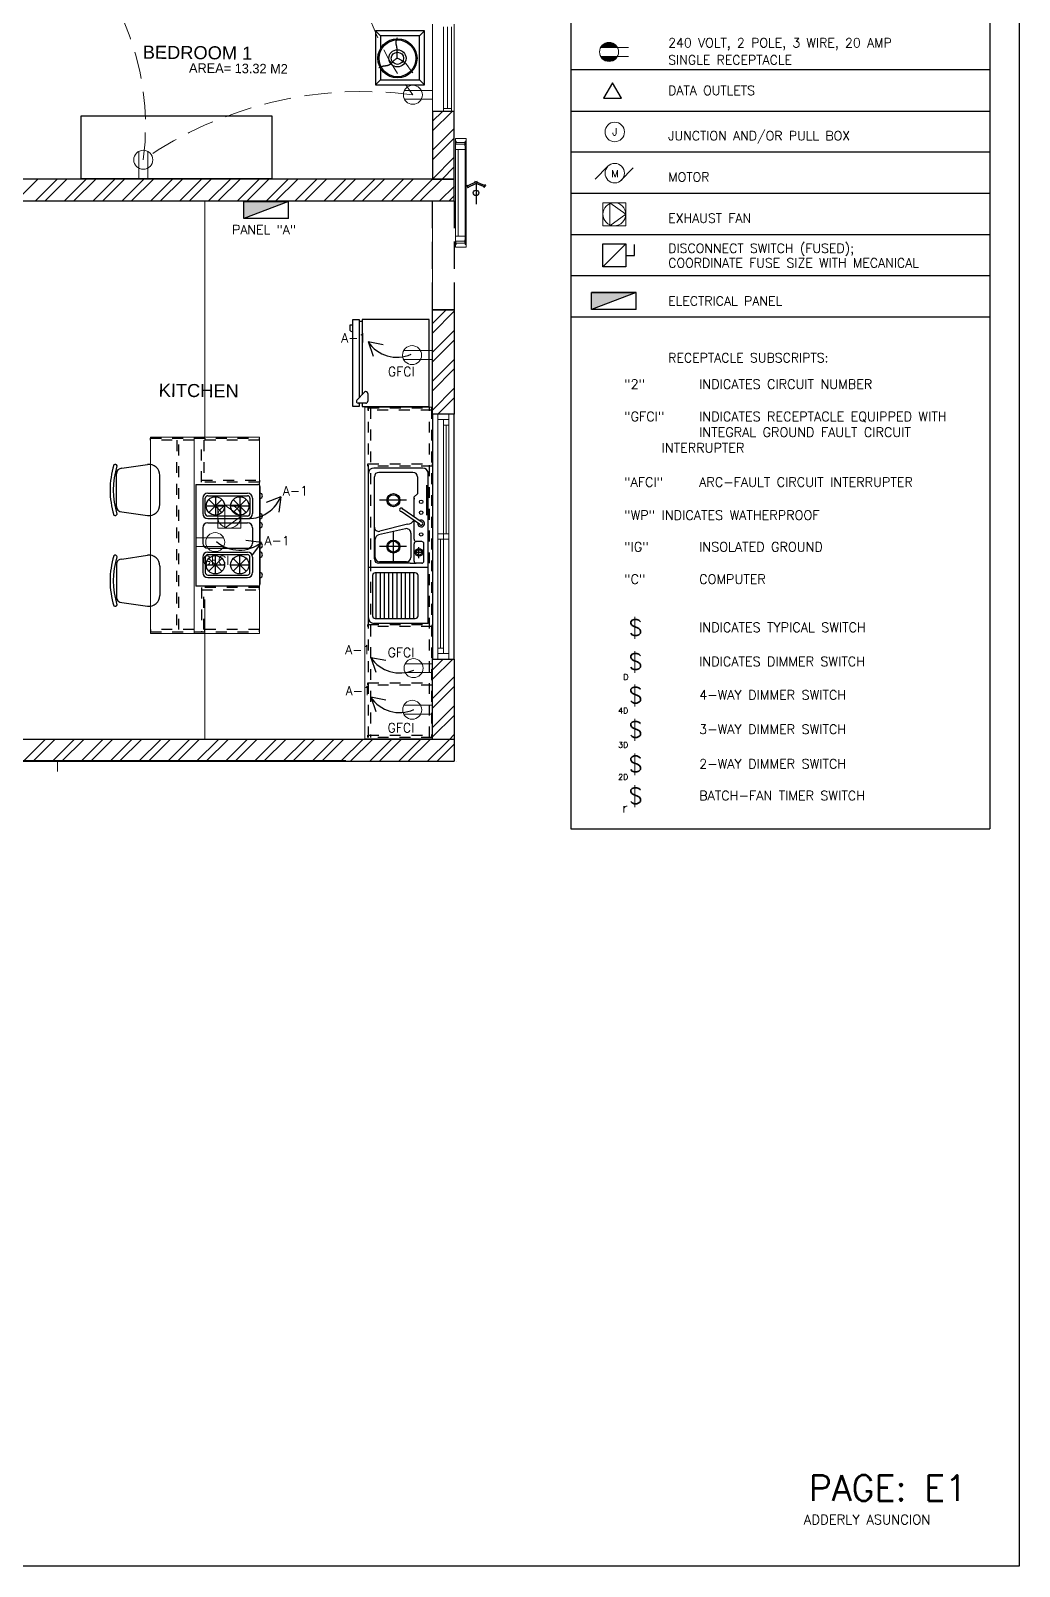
# Model space of a CAD drawing. Header units: millimetres. Extents: x 1591 to 1638, y 1324 to 1492.
# Drawn here: x 1629.35 to 1638.43, y 1467.1 to 1481.2 of the extents above; entities that cross this region are included whole.
import ezdxf

# ---------------------------------------------------------------- set-up
doc = ezdxf.new("R2010")
doc.units = ezdxf.units.MM
for name, pattern in [('DASHED2', [0.375, 0.25, -0.125]), ('HIDDEN', [0.375, 0.25, -0.125]), ('PLANTAS$0$HIDDEN', [0.375, 0.25, -0.125])]:
    doc.linetypes.add(name, pattern=pattern)
for name, color, linetype, lineweight in [('Electrico Salidas', 160, 'Continuous', 15), ('iluminacion', 1, 'Continuous', 15), ('MUEBLE COCINA', 3, 'Continuous', 20), ('muro bajo', 123, 'Continuous', 9), ('PERSONAS', 1, 'Continuous', 0), ('Ventanas', 3, 'Continuous', 13)]:
    doc.layers.add(name, color=color, linetype=linetype, lineweight=lineweight)
doc.layers.add('Ha-Muros 0.20', color=7, linetype='Continuous', true_color=0x8c8c8c)
for name, color, linetype in [('Li-Proyecciones', 40, 'HIDDEN'), ('Mo-Generales', 9, 'Continuous'), ('Mu-0.20', 5, 'Continuous'), ('Mu-Alfeizar', 141, 'Continuous'), ('Pi-Interior PI-02', 9, 'Continuous'), ('PLANTAS$0$proyeccion', 6, 'PLANTAS$0$HIDDEN'), ('Plump', 7, 'Continuous'), ('TEXTOS', 2, 'Continuous'), ('TEXTS', 1, 'Continuous'), ('Tx-Espacio', 7, 'Continuous')]:
    doc.layers.add(name, color=color, linetype=linetype)
doc.styles.add('CHICO', font='stylu.ttf')
doc.styles.add('GORDITA', font='swissek.ttf')
doc.styles.add('TEXTM', font='romans9.shx')
doc.styles.add('TEXTS', font='romans9.shx')

# ---------------------------------------------------------------- blocks, each defined once
blk = doc.blocks.new('A$Cec5ab6e8')
at = {"color": 9, "true_color": 0xc7c8ca}
for p, q in [((29.565, 15.59, 0), (29.115, 15.59, 0)), ((29.115, 15.59, 0), (29.115, 15.095, 0)), ((29.52, 15.545, 0), (29.16, 15.545, 0)), ((29.16, 15.545, 0), (29.16, 15.424, 0)), ((29.313, 15.517, 0), (29.315, 15.522, 0)), ((29.315, 15.522, 0), (29.317, 15.528, 0)), ((29.565, 15.59, 0), (29.52, 15.545, 0)), ((29.52, 15.14, 0), (29.52, 15.545, 0)), ((29.565, 15.095, 0), (29.565, 15.59, 0)), ((29.304, 15.487, 0), (29.305, 15.492, 0)), ((29.304, 15.483, 0), (29.304, 15.487, 0)), ((29.304, 15.479, 0), (29.304, 15.483, 0)), ((29.304, 15.475, 0), (29.304, 15.479, 0)), ((29.304, 15.472, 0), (29.304, 15.475, 0)), ((29.305, 15.468, 0), (29.304, 15.472, 0)), ((29.305, 15.492, 0), (29.306, 15.496, 0)), ((29.306, 15.465, 0), (29.305, 15.468, 0)), ((29.306, 15.496, 0), (29.308, 15.501, 0)), ((29.307, 15.462, 0), (29.306, 15.465, 0)), ((29.308, 15.458, 0), (29.307, 15.462, 0)), ((29.308, 15.501, 0), (29.309, 15.506, 0)), ((29.308, 15.455, 0), (29.308, 15.458, 0)), ((29.309, 15.452, 0), (29.308, 15.455, 0)), ((29.309, 15.506, 0), (29.311, 15.512, 0)), ((29.31, 15.449, 0), (29.309, 15.452, 0)), ((29.311, 15.445, 0), (29.31, 15.449, 0)), ((29.311, 15.512, 0), (29.313, 15.517, 0)), ((29.312, 15.442, 0), (29.311, 15.445, 0)), ((29.312, 15.439, 0), (29.312, 15.442, 0)), ((29.313, 15.436, 0), (29.312, 15.439, 0)), ((29.313, 15.433, 0), (29.313, 15.436, 0)), ((29.314, 15.429, 0), (29.313, 15.433, 0)), ((29.314, 15.426, 0), (29.314, 15.429, 0)), ((29.315, 15.423, 0), (29.314, 15.426, 0)), ((29.315, 15.42, 0), (29.315, 15.423, 0)), ((29.315, 15.417, 0), (29.315, 15.42, 0)), ((29.315, 15.414, 0), (29.315, 15.417, 0)), ((29.315, 15.411, 0), (29.315, 15.414, 0)), ((29.315, 15.407, 0), (29.315, 15.411, 0)), ((29.315, 15.404, 0), (29.315, 15.407, 0)), ((29.315, 15.401, 0), (29.315, 15.404, 0)), ((29.315, 15.397, 0), (29.315, 15.401, 0)), ((29.315, 15.394, 0), (29.315, 15.397, 0)), ((29.315, 15.39, 0), (29.315, 15.394, 0)), ((29.315, 15.386, 0), (29.315, 15.39, 0)), ((29.315, 15.382, 0), (29.315, 15.386, 0)), ((29.315, 15.378, 0), (29.315, 15.382, 0)), ((29.315, 15.374, 0), (29.315, 15.378, 0)), ((29.15, 15.251, 0), (29.147, 15.249, 0)), ((29.154, 15.253, 0), (29.15, 15.251, 0)), ((29.157, 15.255, 0), (29.154, 15.253, 0)), ((29.161, 15.256, 0), (29.157, 15.255, 0)), ((29.16, 15.25, 0), (29.16, 15.14, 0)), ((29.165, 15.258, 0), (29.161, 15.256, 0)), ((29.169, 15.259, 0), (29.165, 15.258, 0)), ((29.173, 15.26, 0), (29.169, 15.259, 0)), ((29.177, 15.261, 0), (29.173, 15.26, 0)), ((29.18, 15.262, 0), (29.177, 15.261, 0)), ((29.184, 15.263, 0), (29.18, 15.262, 0)), ((29.187, 15.264, 0), (29.184, 15.263, 0)), ((29.191, 15.265, 0), (29.187, 15.264, 0)), ((29.194, 15.265, 0), (29.191, 15.265, 0)), ((29.197, 15.266, 0), (29.194, 15.265, 0)), ((29.2, 15.266, 0), (29.197, 15.266, 0)), ((29.203, 15.266, 0), (29.2, 15.266, 0)), ((29.206, 15.267, 0), (29.203, 15.266, 0)), ((29.209, 15.267, 0), (29.206, 15.267, 0)), ((29.212, 15.268, 0), (29.209, 15.267, 0)), ((29.215, 15.268, 0), (29.212, 15.268, 0)), ((29.218, 15.268, 0), (29.215, 15.268, 0)), ((29.221, 15.269, 0), (29.218, 15.268, 0)), ((29.224, 15.269, 0), (29.221, 15.269, 0)), ((29.227, 15.27, 0), (29.224, 15.269, 0)), ((29.23, 15.271, 0), (29.227, 15.27, 0)), ((29.233, 15.272, 0), (29.23, 15.271, 0)), ((29.236, 15.273, 0), (29.233, 15.272, 0)), ((29.239, 15.274, 0), (29.236, 15.273, 0)), ((29.242, 15.276, 0), (29.239, 15.274, 0)), ((29.245, 15.277, 0), (29.242, 15.276, 0)), ((29.248, 15.279, 0), (29.245, 15.277, 0)), ((29.251, 15.281, 0), (29.248, 15.279, 0)), ((29.253, 15.283, 0), (29.251, 15.281, 0)), ((29.256, 15.286, 0), (29.253, 15.283, 0)), ((29.259, 15.289, 0), (29.256, 15.286, 0)), ((29.262, 15.292, 0), (29.259, 15.289, 0)), ((29.265, 15.295, 0), (29.262, 15.292, 0)), ((29.267, 15.298, 0), (29.265, 15.295, 0)), ((29.271, 15.301, 0), (29.267, 15.298, 0)), ((29.274, 15.305, 0), (29.271, 15.301, 0)), ((29.277, 15.309, 0), (29.274, 15.305, 0)), ((29.281, 15.313, 0), (29.277, 15.309, 0)), ((29.285, 15.317, 0), (29.281, 15.313, 0)), ((29.29, 15.321, 0), (29.285, 15.317, 0)), ((29.296, 15.326, 0), (29.29, 15.321, 0)), ((29.302, 15.33, 0), (29.296, 15.326, 0)), ((29.31, 15.335, 0), (29.302, 15.33, 0)), ((29.31, 15.342, 0), (29.318, 15.338, 0)), ((29.318, 15.339, 0), (29.31, 15.335, 0)), ((29.314, 15.331, 0), (29.315, 15.34, 0)), ((29.315, 15.37, 0), (29.315, 15.374, 0)), ((29.315, 15.365, 0), (29.315, 15.37, 0)), ((29.315, 15.36, 0), (29.315, 15.365, 0)), ((29.315, 15.354, 0), (29.315, 15.36, 0)), ((29.315, 15.347, 0), (29.315, 15.354, 0)), ((29.315, 15.34, 0), (29.315, 15.347, 0)), ((29.318, 15.338, 0), (29.325, 15.335, 0)), ((29.325, 15.335, 0), (29.332, 15.331, 0)), ((29.332, 15.331, 0), (29.337, 15.328, 0)), ((29.337, 15.328, 0), (29.342, 15.325, 0)), ((29.342, 15.325, 0), (29.347, 15.323, 0)), ((29.347, 15.323, 0), (29.351, 15.32, 0)), ((29.351, 15.32, 0), (29.354, 15.318, 0)), ((29.354, 15.318, 0), (29.358, 15.316, 0)), ((29.358, 15.316, 0), (29.362, 15.314, 0)), ((29.362, 15.314, 0), (29.365, 15.312, 0)), ((29.365, 15.312, 0), (29.368, 15.31, 0)), ((29.368, 15.31, 0), (29.371, 15.308, 0)), ((29.371, 15.308, 0), (29.374, 15.306, 0)), ((29.374, 15.306, 0), (29.377, 15.304, 0)), ((29.377, 15.304, 0), (29.38, 15.302, 0)), ((29.38, 15.302, 0), (29.382, 15.299, 0)), ((29.382, 15.299, 0), (29.385, 15.297, 0)), ((29.385, 15.297, 0), (29.388, 15.295, 0)), ((29.388, 15.295, 0), (29.39, 15.292, 0)), ((29.39, 15.292, 0), (29.393, 15.29, 0)), ((29.393, 15.29, 0), (29.396, 15.287, 0)), ((29.396, 15.287, 0), (29.398, 15.284, 0)), ((29.398, 15.284, 0), (29.401, 15.281, 0)), ((29.401, 15.281, 0), (29.403, 15.278, 0)), ((29.403, 15.278, 0), (29.405, 15.275, 0)), ((29.405, 15.275, 0), (29.408, 15.272, 0)), ((29.408, 15.272, 0), (29.41, 15.268, 0)), ((29.41, 15.268, 0), (29.413, 15.265, 0)), ((29.413, 15.265, 0), (29.416, 15.261, 0)), ((29.416, 15.261, 0), (29.418, 15.257, 0)), ((29.418, 15.257, 0), (29.421, 15.253, 0)), ((29.421, 15.253, 0), (29.424, 15.248, 0)), ((29.424, 15.248, 0), (29.428, 15.243, 0)), ((29.428, 15.243, 0), (29.431, 15.238, 0)), ((29.431, 15.238, 0), (29.435, 15.233, 0)), ((29.115, 15.095, 0), (29.16, 15.14, 0)), ((29.16, 15.14, 0), (29.52, 15.14, 0)), ((29.435, 15.233, 0), (29.44, 15.227, 0)), ((29.44, 15.227, 0), (29.445, 15.22, 0)), ((29.445, 15.22, 0), (29.45, 15.214, 0)), ((29.45, 15.214, 0), (29.457, 15.206, 0)), ((29.115, 15.095, 0), (29.565, 15.095, 0)), ((29.952, 14.162), (30.052, 14.21)), ((29.969, 14.145), (29.956, 14.172)), ((30.039, 14.186), (29.957, 14.147)), ((30.024, 14.21), (30.128, 14.167)), ((30.123, 14.152), (30.039, 14.186)), ((30.123, 14.178), (30.111, 14.148)), ((28.905, 12.885), (28.88, 12.885)), ((28.88, 12.885), (28.88, 12.845)), ((28.907, 12.139), (28.907, 12.937)), ((28.907, 12.937), (28.964, 12.937)), ((28.964, 12.937), (28.964, 12.218)), ((28.992, 12.918), (28.964, 12.918)), ((29.61, 12.937), (28.992, 12.937)), ((28.992, 12.937), (28.992, 12.247)), ((29.61, 12.139), (29.61, 12.937)), ((28.897, 12.827), (28.905, 12.827)), ((28.964, 12.139), (28.907, 12.139)), ((28.945, 12.198), (29.014, 12.269)), ((29.027, 12.168), (28.957, 12.168)), ((28.964, 12.168), (28.964, 12.139)), ((28.992, 12.168), (28.992, 12.139)), ((28.992, 12.139), (29.61, 12.139)), ((29.044, 12.258), (29.044, 12.186)), ((26.785, 11.571), (27.021, 11.605)), ((29.55, 11.573), (29.1, 11.573)), ((26.735, 11.221), (26.735, 11.521)), ((27.135, 11.237), (27.135, 11.506)), ((29.05, 10.196), (29.05, 11.523)), ((29.105, 11.031), (29.105, 11.493)), ((29.46, 11.533), (29.145, 11.533)), ((29.5, 11.493), (29.5, 11.336)), ((29.6, 10.146), (29.6, 11.542)), ((29.6, 10.708), (29.6, 11.523)), ((27.465, 11.421), (27.465, 10.487)), ((27.465, 11.421), (28.035, 11.421)), ((27.528, 11.295), (27.528, 11.155)), ((27.551, 11.155), (27.551, 11.295)), ((27.575, 11.342), (27.939, 11.342)), ((27.575, 11.319), (27.939, 11.319)), ((27.645, 11.309), (27.645, 11.141)), ((27.869, 11.309), (27.869, 11.141)), ((27.962, 11.295), (27.962, 11.155)), ((27.986, 11.295), (27.986, 11.155)), ((28.054, 11.403), (28.054, 10.506)), ((29.47, 11.308), (29.5, 11.336)), ((29.47, 11.128), (29.47, 11.308)), ((29.47, 11.296), (29.47, 11.286)), ((29.587, 11.139), (29.587, 11.417)), ((26.785, 11.171), (27.021, 11.138)), ((27.561, 11.225), (27.729, 11.225)), ((27.585, 11.285), (27.704, 11.166)), ((27.585, 11.166), (27.704, 11.285)), ((27.785, 11.225), (27.953, 11.225)), ((27.809, 11.166), (27.928, 11.285)), ((27.809, 11.285), (27.928, 11.166)), ((29.4, 11.278), (29.153, 11.278)), ((29.52, 11.057), (29.352, 11.174)), ((29.535, 11.079), (29.367, 11.196)), ((29.47, 11.124), (29.47, 11.256)), ((27.528, 11.024), (27.528, 10.884)), ((27.939, 11.132), (27.575, 11.132)), ((27.575, 11.108), (27.939, 11.108)), ((27.575, 11.071), (27.939, 11.071)), ((27.986, 11.024), (27.986, 10.884)), ((29.105, 10.738), (29.105, 11.031)), ((29.39, 11.015), (29.142, 10.958)), ((29.41, 11.056), (29.154, 10.992)), ((29.47, 10.977), (29.47, 11.088)), ((29.113, 10.752), (29.113, 10.919)), ((29.28, 10.712), (29.28, 10.989)), ((29.44, 10.976), (29.44, 10.752)), ((29.47, 10.918), (29.47, 10.977)), ((29.47, 10.718), (29.47, 10.878)), ((29.54, 10.898), (29.49, 10.898)), ((29.56, 10.718), (29.56, 10.878)), ((26.785, 10.737), (27.021, 10.771)), ((27.528, 10.754), (27.528, 10.613)), ((27.551, 10.754), (27.551, 10.613)), ((27.575, 10.838), (27.939, 10.838)), ((27.575, 10.8), (27.939, 10.8)), ((27.939, 10.777), (27.575, 10.777)), ((27.585, 10.743), (27.704, 10.624)), ((27.585, 10.624), (27.704, 10.743)), ((27.645, 10.599), (27.645, 10.768)), ((27.809, 10.624), (27.928, 10.743)), ((27.809, 10.743), (27.928, 10.624)), ((27.869, 10.599), (27.869, 10.768)), ((27.962, 10.613), (27.962, 10.754)), ((27.986, 10.754), (27.986, 10.613)), ((29.4, 10.851), (29.153, 10.851)), ((29.557, 10.798), (29.475, 10.798)), ((29.515, 10.745), (29.515, 10.845)), ((26.735, 10.687), (26.735, 10.387)), ((27.135, 10.672), (27.135, 10.403)), ((27.561, 10.684), (27.729, 10.684)), ((27.575, 10.59), (27.939, 10.59)), ((27.785, 10.684), (27.953, 10.684)), ((29.6, 10.658), (29.05, 10.658)), ((29.088, 10.585), (29.088, 10.216)), ((29.481, 10.61), (29.113, 10.61)), ((29.122, 10.193), (29.122, 10.611)), ((29.434, 10.698), (29.145, 10.698)), ((29.4, 10.712), (29.153, 10.712)), ((29.161, 10.193), (29.161, 10.611)), ((29.199, 10.193), (29.199, 10.611)), ((29.238, 10.193), (29.238, 10.611)), ((29.276, 10.193), (29.276, 10.611)), ((29.314, 10.193), (29.314, 10.611)), ((29.353, 10.193), (29.353, 10.611)), ((29.391, 10.193), (29.391, 10.611)), ((29.43, 10.193), (29.43, 10.611)), ((29.434, 10.698), (29.49, 10.698)), ((29.468, 10.193), (29.468, 10.611)), ((29.54, 10.698), (29.49, 10.698)), ((29.507, 10.216), (29.507, 10.585)), ((28.035, 10.487), (27.465, 10.487)), ((27.575, 10.567), (27.939, 10.567)), ((26.785, 10.337), (27.021, 10.304)), ((29.113, 10.191), (29.481, 10.191)), ((29.6, 10.146), (29.1, 10.146)), ((28.644, 8.884, 0), (22.85, 8.884, 0))]:
    blk.add_line(p, q, dxfattribs=at)
at = {"color": 9, "ltscale": 0.1, "true_color": 0xc7c8ca}
blk.add_line((30.039, 14.186), (30.039, 13.997), dxfattribs=at)
at = {"color": 9, "true_color": 0xc7c8ca}
for centre, radius in [((29.317, 15.337, 0), 0.18), ((29.317, 15.337, 0), 0.169), ((29.317, 15.337, 0), 0.0788), ((29.317, 15.337, 0), 0.0563), ((30.039, 14.101), 0.025), ((27.645, 11.225), 0.0841), ((27.869, 11.225), 0.0841), ((29.28, 11.278), 0.06), ((29.28, 11.278), 0.05), ((29.535, 11.263), 0.016), ((29.535, 11.163), 0.016), ((29.28, 10.851), 0.06), ((29.28, 10.851), 0.05), ((29.535, 10.963), 0.016), ((27.645, 10.684), 0.0841), ((27.869, 10.684), 0.0841), ((29.515, 10.798), 0.035), ((29.515, 10.798), 0.025)]:
    blk.add_circle(centre, radius, dxfattribs=at)
for centre, radius, start, end in [((28.897, 12.845), 0.0172, 180, 270), ((29.027, 12.258), 0.0172, 360, 135.8339), ((28.957, 12.186), 0.0172, 135.8339, 270), ((29.027, 12.186), 0.0172, 270, 360), ((27.454, 11.371), 0.777, 162.771, 197.2289), ((27.454, 11.371), 0.747, 162.771, 197.2289), ((26.725, 11.59), 0.0169, 9.9349, 135.6072), ((26.785, 11.521), 0.05, 90, 180), ((27.035, 11.506), 0.1, 360, 98.1301), ((29.1, 11.523), 0.05, 90, 180), ((29.55, 11.523), 0.05, 0, 90), ((29.145, 11.493), 0.04, 90, 180), ((29.46, 11.493), 0.04, 0, 90), ((27.575, 11.295), 0.0467, 90, 180), ((27.575, 11.295), 0.0234, 90, 180), ((27.939, 11.295), 0.0467, 0, 90), ((27.939, 11.295), 0.0234, 0, 90), ((28.035, 11.403), 0.0187, 0, 90), ((28.054, 11.319), 0.0234, 270, 90), ((26.725, 11.153), 0.0169, 224.3928, 350.0651), ((26.785, 11.221), 0.05, 180, 270), ((27.035, 11.237), 0.1, 261.8699, 360), ((27.575, 11.155), 0.0467, 180, 270), ((27.575, 11.155), 0.0234, 180, 270), ((27.939, 11.155), 0.0234, 270, 360), ((27.939, 11.155), 0.0467, 270, 0), ((28.054, 11.132), 0.0234, 270, 90), ((29.352, 11.19), 0.016, 20.179, 270), ((27.575, 11.024), 0.0467, 90, 180), ((27.939, 11.024), 0.0467, 0, 90), ((28.054, 11.048), 0.0234, 270, 90), ((29.145, 11.031), 0.04, 180, 284.0399), ((29.4, 10.976), 0.04, 0, 104.5889), ((29.401, 11.136), 0.0803, 276.5012, 325.6687), ((29.535, 11.063), 0.031, 170.1294, 120.0495), ((29.535, 11.063), 0.016, 200.179, 90), ((27.575, 10.884), 0.0467, 180, 270), ((27.939, 10.884), 0.0467, 270, 0), ((28.054, 10.861), 0.0234, 270, 90), ((29.153, 10.919), 0.04, 104.5889, 180), ((29.49, 10.918), 0.02, 180, 270), ((29.49, 10.878), 0.02, 90, 180), ((29.54, 10.878), 0.02, 0, 90), ((27.454, 10.537), 0.777, 162.7711, 197.229), ((27.454, 10.537), 0.747, 162.7711, 197.229), ((26.725, 10.756), 0.0169, 9.9349, 135.6072), ((26.785, 10.687), 0.05, 90, 180), ((27.035, 10.672), 0.1, 0, 98.1301), ((27.575, 10.754), 0.0467, 90, 180), ((27.575, 10.754), 0.0234, 90, 180), ((27.939, 10.754), 0.0467, 0, 90), ((27.939, 10.754), 0.0234, 0, 90), ((28.054, 10.777), 0.0234, 270, 90), ((29.145, 10.738), 0.04, 180, 270), ((29.153, 10.752), 0.04, 180, 270), ((29.4, 10.752), 0.04, 270, 0), ((27.575, 10.613), 0.0467, 180, 270), ((27.575, 10.613), 0.0234, 180, 270), ((27.939, 10.613), 0.0234, 270, 0), ((27.939, 10.613), 0.0467, 270, 0), ((28.054, 10.59), 0.0234, 270, 90), ((29.113, 10.585), 0.0252, 90, 180), ((29.49, 10.718), 0.02, 180, 270), ((29.481, 10.585), 0.0252, 0, 90), ((29.54, 10.718), 0.02, 270, 0), ((28.035, 10.506), 0.0187, 270, 0), ((26.725, 10.319), 0.0169, 224.3928, 350.0651), ((26.785, 10.387), 0.05, 180, 270), ((27.035, 10.403), 0.1, 261.8699, 0), ((29.1, 10.196), 0.05, 180, 270), ((29.113, 10.216), 0.0252, 180, 270), ((29.481, 10.216), 0.0252, 270, 0)]:
    blk.add_arc(centre, radius, start, end, dxfattribs=at)
at = {"layer": 'Defpoints', "color": 9, "true_color": 0xc7c8ca}
blk.add_line((17.043, 8.88), (29.839, 8.879), dxfattribs=at)
at = {"layer": 'Ha-Muros 0.20', "color": 9, "linetype": 'Continuous', "true_color": 0xc7c8ca}
for p, q in [((29.639, 14.759, 0), (29.73, 14.85, 0)), ((29.639, 14.67, 0), (29.819, 14.85, 0)), ((29.639, 14.493, 0), (29.839, 14.693, 0)), ((29.639, 14.405, 0), (29.839, 14.604, 0)), ((29.639, 14.228, 0), (29.839, 14.428, 0)), ((29.727, 14.228, 0), (29.839, 14.339, 0)), ((25.815, 14.028, 0), (26.015, 14.228, 0)), ((25.991, 14.028, 0), (26.191, 14.228, 0)), ((26.08, 14.028, 0), (26.28, 14.228, 0)), ((26.257, 14.028, 0), (26.457, 14.228, 0)), ((26.345, 14.028, 0), (26.545, 14.228, 0)), ((26.522, 14.028, 0), (26.722, 14.228, 0)), ((26.61, 14.028, 0), (26.81, 14.228, 0)), ((26.787, 14.028, 0), (26.987, 14.228, 0)), ((26.875, 14.028, 0), (27.075, 14.228, 0)), ((27.052, 14.028, 0), (27.252, 14.228, 0)), ((27.141, 14.028, 0), (27.341, 14.228, 0)), ((27.317, 14.028, 0), (27.517, 14.228, 0)), ((27.406, 14.028, 0), (27.606, 14.228, 0)), ((27.582, 14.028, 0), (27.782, 14.228, 0)), ((27.671, 14.028, 0), (27.871, 14.228, 0)), ((27.848, 14.028, 0), (28.048, 14.228, 0)), ((27.936, 14.028, 0), (28.136, 14.228, 0)), ((28.113, 14.028, 0), (28.313, 14.228, 0)), ((28.201, 14.028, 0), (28.401, 14.228, 0)), ((28.378, 14.028, 0), (28.578, 14.228, 0)), ((28.466, 14.028, 0), (28.666, 14.228, 0)), ((28.643, 14.028, 0), (28.843, 14.228, 0)), ((28.732, 14.028, 0), (28.932, 14.228, 0)), ((28.908, 14.028, 0), (29.108, 14.228, 0)), ((28.997, 14.028, 0), (29.197, 14.228, 0)), ((29.173, 14.028, 0), (29.373, 14.228, 0)), ((29.262, 14.028, 0), (29.462, 14.228, 0)), ((29.439, 14.028, 0), (29.639, 14.228, 0)), ((29.527, 14.028, 0), (29.727, 14.228, 0)), ((29.704, 14.028, 0), (29.84, 14.164, 0)), ((29.704, 14.028, 0), (29.704, 14.028, 0)), ((29.792, 14.028, 0), (29.84, 14.076, 0)), ((29.792, 14.028, 0), (29.792, 14.028, 0)), ((29.639, 12.902, 0), (29.764, 13.027, 0)), ((29.639, 12.813, 0), (29.839, 13.013, 0)), ((29.639, 12.637, 0), (29.839, 12.837, 0)), ((29.639, 12.548, 0), (29.839, 12.748, 0)), ((29.639, 12.371, 0), (29.839, 12.571, 0)), ((29.639, 12.283, 0), (29.839, 12.483, 0)), ((29.639, 12.106, 0), (29.839, 12.306, 0)), ((29.689, 12.068, 0), (29.839, 12.218, 0)), ((29.639, 9.72, 0), (29.737, 9.818, 0)), ((29.639, 9.632, 0), (29.825, 9.818, 0)), ((29.639, 9.455, 0), (29.839, 9.655, 0)), ((29.639, 9.367, 0), (29.839, 9.566, 0)), ((29.639, 9.19, 0), (29.839, 9.389, 0)), ((29.639, 9.102, 0), (29.839, 9.301, 0)), ((25.881, 8.879, 0), (26.081, 9.079, 0)), ((25.97, 8.879, 0), (26.17, 9.079, 0)), ((26.147, 8.879, 0), (26.347, 9.079, 0)), ((26.235, 8.879, 0), (26.435, 9.079, 0)), ((26.412, 8.879, 0), (26.612, 9.079, 0)), ((26.5, 8.879, 0), (26.7, 9.079, 0)), ((26.677, 8.879, 0), (26.877, 9.079, 0)), ((26.765, 8.879, 0), (26.965, 9.079, 0)), ((26.942, 8.879, 0), (27.142, 9.079, 0)), ((27.03, 8.879, 0), (27.23, 9.079, 0)), ((27.207, 8.879, 0), (27.407, 9.079, 0)), ((27.296, 8.879, 0), (27.496, 9.079, 0)), ((27.472, 8.879, 0), (27.672, 9.079, 0)), ((27.561, 8.879, 0), (27.761, 9.079, 0)), ((27.738, 8.879, 0), (27.938, 9.079, 0)), ((27.826, 8.879, 0), (28.026, 9.079, 0)), ((28.003, 8.879, 0), (28.203, 9.079, 0)), ((28.091, 8.879, 0), (28.291, 9.079, 0)), ((28.268, 8.879, 0), (28.468, 9.079, 0)), ((28.356, 8.879, 0), (28.556, 9.079, 0)), ((28.533, 8.879, 0), (28.733, 9.079, 0)), ((28.621, 8.879, 0), (28.821, 9.079, 0)), ((28.798, 8.88, 0), (28.998, 9.079, 0)), ((28.887, 8.879, 0), (29.087, 9.079, 0)), ((29.063, 8.879, 0), (29.263, 9.079, 0)), ((29.152, 8.879, 0), (29.352, 9.079, 0)), ((29.329, 8.879, 0), (29.529, 9.079, 0)), ((29.417, 8.879, 0), (29.617, 9.079, 0)), ((29.594, 8.879, 0), (29.794, 9.079, 0)), ((29.682, 8.879, 0), (29.839, 9.036, 0)), ((29.794, 9.079, 0), (29.839, 9.124, 0)), ((29.859, 8.879, 0), (29.859, 8.879, 0))]:
    blk.add_line(p, q, dxfattribs=at)
at = {"layer": 'Li-Proyecciones', "color": 9, "true_color": 0xc7c8ca}
for p, q in [((29.639, 13.027), (29.639, 14.028)), ((29.639, 14.028), (29.839, 14.028)), ((29.839, 14.028), (29.839, 13.027)), ((29.839, 13.027), (29.639, 13.027))]:
    blk.add_line(p, q, dxfattribs=at)
at = {"layer": 'Li-Proyecciones', "color": 9, "linetype": 'HIDDEN', "lineweight": 0, "ltscale": 0.5, "true_color": 0xc7c8ca, "extrusion": (2.61482e-07, 5.12573e-07, 1)}
blk.add_line((26.194, 8.784, 0), (26.194, 8.884, 0), dxfattribs=at)
at = {"layer": 'Mo-Generales', "color": 9, "true_color": 0xc7c8ca}
for p, q in [((28.165, 14.805, 0), (26.41, 14.805, 0)), ((26.41, 14.805, 0), (26.41, 14.233, 0)), ((28.165, 14.233, 0), (28.165, 14.805, 0)), ((26.41, 14.233, 0), (28.165, 14.233, 0))]:
    blk.add_line(p, q, dxfattribs=at)
at = {"layer": 'Mu-0.20', "color": 9, "true_color": 0xc7c8ca}
for p, q in [((29.839, 14.85), (29.639, 14.85)), ((29.639, 14.85), (29.639, 14.228)), ((29.839, 14.228), (29.839, 14.85)), ((29.839, 14.228), (22.909, 14.227)), ((29.639, 14.228), (29.839, 14.228)), ((29.839, 14.028), (29.839, 14.228)), ((22.909, 14.027), (29.839, 14.028)), ((29.639, 13.027), (29.839, 13.027)), ((29.639, 12.068), (29.639, 13.027)), ((29.839, 13.027), (29.839, 12.068)), ((29.839, 12.068), (29.639, 12.068)), ((29.639, 9.079), (29.639, 9.818)), ((29.639, 9.818), (29.839, 9.818)), ((29.839, 9.818), (29.839, 8.879)), ((29.839, 9.079), (19.884, 9.079)), ((29.839, 9.079), (29.639, 9.079)), ((19.884, 8.879), (29.682, 8.879)), ((28.844, 8.884, 0), (28.644, 8.884, 0)), ((28.843, 8.88, 0), (28.644, 8.88, 0))]:
    blk.add_line(p, q, dxfattribs=at)
at = {"layer": 'Mu-Alfeizar', "color": 9, "true_color": 0xc7c8ca}
for p, q in [((29.839, 12.068), (29.639, 12.068)), ((29.639, 12.068), (29.639, 9.818)), ((29.839, 9.818), (29.839, 12.068)), ((29.639, 9.818), (29.839, 9.818))]:
    blk.add_line(p, q, dxfattribs=at)
at = {"layer": 'MUEBLE COCINA', "color": 9, "true_color": 0xc7c8ca}
for p, q in [((29.639, 12.132), (29.017, 12.132)), ((29.017, 12.132), (29.017, 9.086)), ((27.049, 11.856), (27.049, 10.052)), ((27.049, 11.856), (28.049, 11.856)), ((27.45, 10.052), (27.45, 11.856)), ((28.049, 11.856), (28.049, 10.052)), ((28.049, 10.052), (27.049, 10.052)), ((29.017, 9.086), (29.636, 9.086))]:
    blk.add_line(p, q, dxfattribs=at)
at = {"layer": 'muro bajo', "color": 9, "true_color": 0xc7c8ca}
for p, q in [((29.639, 15.65), (29.639, 14.85)), ((29.839, 15.65), (29.839, 14.85))]:
    blk.add_line(p, q, dxfattribs=at)
at = {"layer": 'PERSONAS', "color": 9, "true_color": 0xc7c8ca}
for p, q in [((29.16, 15.545, 0), (29.115, 15.59, 0)), ((29.565, 15.095, 0), (29.52, 15.14, 0))]:
    blk.add_line(p, q, dxfattribs=at)
at = {"layer": 'Pi-Interior PI-02', "color": 9, "lineweight": 0, "true_color": 0xc7c8ca}
for p, q in [((29.639, 14.028), (27.549, 14.028)), ((27.549, 14.028), (27.549, 11.856)), ((29.639, 13.939), (29.639, 13.027)), ((27.549, 9.079), (27.549, 10.366))]:
    blk.add_line(p, q, dxfattribs=at)
at = {"layer": 'PLANTAS$0$proyeccion', "color": 9, "linetype": 'DASHED2', "ltscale": 0.1, "true_color": 0xc7c8ca}
for p, q in [((29.048, 12.105), (29.048, 12.125)), ((29.048, 12.125), (29.631, 12.125)), ((29.631, 12.105), (29.048, 12.105)), ((29.051, 9.098), (29.051, 12.126)), ((29.051, 12.126), (29.071, 12.126)), ((29.071, 12.126), (29.071, 9.098)), ((29.611, 9.098), (29.611, 12.125)), ((29.631, 12.125), (29.631, 12.105)), ((29.631, 12.125), (29.631, 9.098)), ((27.049, 11.828), (27.049, 11.848)), ((27.049, 11.848), (28.049, 11.848)), ((28.049, 11.828), (27.049, 11.828)), ((27.289, 11.828), (27.288, 10.089)), ((27.308, 10.089), (27.309, 11.828)), ((27.517, 11.443), (27.517, 11.848)), ((27.537, 11.828), (27.537, 11.463)), ((27.549, 11.848), (27.549, 11.828)), ((28.049, 11.828), (28.049, 11.848)), ((29.046, 11.591), (29.046, 11.611)), ((29.046, 11.611), (29.636, 11.611)), ((29.636, 11.591), (29.046, 11.591)), ((29.636, 11.611), (29.636, 11.591)), ((27.517, 11.463), (28.049, 11.463)), ((28.049, 11.443), (27.517, 11.443)), ((28.049, 11.463), (28.049, 11.443)), ((28.049, 10.474), (27.517, 10.474)), ((27.517, 10.474), (27.517, 10.069)), ((27.517, 10.454), (28.049, 10.454)), ((27.537, 10.089), (27.537, 10.454)), ((28.049, 10.454), (28.049, 10.474)), ((28.049, 10.089), (27.049, 10.089)), ((27.049, 10.089), (27.049, 10.069)), ((27.049, 10.069), (28.049, 10.069)), ((27.549, 10.069), (27.549, 10.089)), ((28.049, 10.069), (28.049, 10.089)), ((29.046, 10.116), (29.046, 10.136)), ((29.046, 10.136), (29.636, 10.136)), ((29.636, 10.116), (29.046, 10.116)), ((29.636, 10.136), (29.636, 10.116)), ((29.046, 9.579), (29.046, 9.599)), ((29.046, 9.599), (29.636, 9.599)), ((29.636, 9.599), (29.636, 9.579)), ((29.636, 9.579), (29.046, 9.579)), ((29.046, 9.098), (29.046, 9.118)), ((29.046, 9.118), (29.636, 9.118)), ((29.636, 9.098), (29.046, 9.098)), ((29.636, 9.118), (29.636, 9.098))]:
    blk.add_line(p, q, dxfattribs=at)
at = {"layer": 'Ventanas', "color": 9, "true_color": 0xc7c8ca}
for p, q in [((29.739, 14.875), (29.739, 15.625)), ((29.776, 14.875), (29.776, 15.625)), ((29.814, 15.625), (29.814, 14.875)), ((29.739, 14.85), (29.739, 14.875)), ((29.739, 14.875), (29.814, 14.875)), ((29.814, 14.85), (29.739, 14.85)), ((29.814, 14.875), (29.814, 14.85)), ((29.947, 14.601), (29.851, 14.601)), ((29.851, 14.601), (29.851, 14.576)), ((29.851, 14.576), (29.858, 14.576)), ((29.855, 14.573), (29.851, 14.573)), ((29.851, 14.573), (29.851, 14.499)), ((29.855, 14.547), (29.855, 14.573)), ((29.935, 14.547), (29.855, 14.547)), ((29.858, 14.576), (29.858, 14.563)), ((29.858, 14.563), (29.937, 14.563)), ((29.935, 14.534), (29.935, 14.547)), ((29.94, 14.534), (29.935, 14.534)), ((29.937, 14.563), (29.937, 14.538)), ((29.937, 14.538), (29.94, 14.538)), ((29.94, 14.576), (29.947, 14.576)), ((29.94, 14.538), (29.94, 14.576)), ((29.94, 14.499), (29.94, 14.534)), ((29.947, 14.576), (29.947, 14.601)), ((29.947, 13.627), (29.947, 14.576)), ((29.851, 14.499), (29.94, 14.499)), ((29.851, 14.499), (29.851, 13.703)), ((29.876, 14.499), (29.876, 13.703)), ((29.94, 13.703), (29.94, 14.499)), ((29.851, 13.63), (29.851, 13.703)), ((29.851, 13.703), (29.94, 13.703)), ((29.94, 13.703), (29.94, 13.668)), ((29.855, 13.63), (29.851, 13.63)), ((29.851, 13.601), (29.851, 13.627)), ((29.851, 13.627), (29.858, 13.627)), ((29.947, 13.601), (29.851, 13.601)), ((29.935, 13.656), (29.855, 13.656)), ((29.855, 13.656), (29.855, 13.63)), ((29.858, 13.627), (29.858, 13.639)), ((29.858, 13.639), (29.937, 13.639)), ((29.94, 13.668), (29.935, 13.668)), ((29.935, 13.668), (29.935, 13.656)), ((29.937, 13.639), (29.937, 13.665)), ((29.937, 13.665), (29.94, 13.665)), ((29.94, 13.665), (29.94, 13.627)), ((29.94, 13.627), (29.947, 13.627)), ((29.947, 13.627), (29.947, 13.601)), ((29.689, 12.018), (29.689, 12.068)), ((29.689, 12.068), (29.789, 12.068)), ((29.689, 9.818), (29.689, 12.068)), ((29.789, 12.018), (29.689, 12.018)), ((29.739, 12.018), (29.739, 10.968)), ((29.739, 11.968), (29.739, 12.018)), ((29.739, 12.018), (29.789, 12.018)), ((29.789, 12.068), (29.789, 12.018)), ((29.789, 12.018), (29.789, 11.968)), ((29.789, 11.968), (29.739, 11.968)), ((29.764, 10.968), (29.764, 11.968)), ((29.789, 11.968), (29.789, 10.968)), ((29.689, 10.918), (29.689, 10.968)), ((29.689, 10.968), (29.739, 10.968)), ((29.689, 10.918), (29.689, 9.918)), ((29.739, 10.918), (29.689, 10.918)), ((29.714, 9.918), (29.714, 10.918)), ((29.739, 10.918), (29.739, 10.968)), ((29.739, 10.968), (29.789, 10.968)), ((29.739, 10.968), (29.739, 10.918)), ((29.789, 10.918), (29.739, 10.918)), ((29.739, 10.918), (29.739, 9.918)), ((29.789, 10.968), (29.789, 10.918)), ((29.789, 9.868), (29.789, 10.918)), ((29.689, 9.868), (29.689, 9.918)), ((29.689, 9.918), (29.739, 9.918)), ((29.739, 9.918), (29.739, 9.868)), ((29.789, 9.868), (29.689, 9.868)), ((29.689, 9.868), (29.689, 9.818)), ((29.739, 9.868), (29.689, 9.868)), ((29.689, 9.818), (29.789, 9.818)), ((29.789, 9.818), (29.789, 9.868))]:
    blk.add_line(p, q, dxfattribs=at)
at = {"layer": 'Tx-Espacio', "color": 9, "true_color": 0xc7c8ca}
for s, height, style, p in [('BEDROOM 1', 0.12, 'GORDITA', (26.977, 15.334)), ('AREA= 13.32 M2', 0.08752, 'CHICO', (27.402, 15.205)), ('KITCHEN', 0.12, 'GORDITA', (27.123, 12.228))]:
    blk.add_text(s, height=height, rotation=359.4623, dxfattribs=dict(at, style=style)).set_placement(p)
blk = doc.blocks.new('A$C4163e137')
at = {"layer": 'Electrico Salidas'}
h = blk.add_hatch(color=256, dxfattribs=at)
h.dxf.hatch_style = 1
h.paths.add_polyline_path([(0.09, 0.318, 0.278673), (0, 0.169, 0.278673), (0.09, 0.019)])
h.paths.add_polyline_path([(0.247, 0.019, 0.278673), (0.337, 0.169, 0.278673), (0.247, 0.318)])
at = {"color": 5}
for p, q in [((0.09, 0.513, 0.36), (0.09, 0.019, 0.36)), ((0.247, 0.513, 0.36), (0.247, 0.019, 0.36))]:
    blk.add_line(p, q, dxfattribs=at)
blk.add_circle((0.169, 0.169, 0.36), 0.169, dxfattribs=at)
blk = doc.blocks.new('A$C432f1252')
at = {"layer": 'iluminacion', "color": 0}
blk.add_line((0.063, 0), (0.063, 0.228), dxfattribs=at)
at = {"layer": 'iluminacion', "color": 0, "insert": (0, 0.202), "char_height": 0.167, "attachment_point": 1, "style": 'TEXTM'}
blk.add_mtext_dynamic_manual_height_columns('S', width=6.44383, gutter_width=13.892, heights=[0], dxfattribs=at)
blk = doc.blocks.new('A$Cfbec699e')
at = {"color": 5}
for p, q in [((0.09, 0.513, 0.36), (0.09, 0.019, 0.36)), ((0.247, 0.513, 0.36), (0.247, 0.019, 0.36))]:
    blk.add_line(p, q, dxfattribs=at)
blk.add_circle((0.169, 0.169, 0.36), 0.169, dxfattribs=at)
blk = doc.blocks.new('A$C6ace41cd')
at = {"layer": 'Electrico Salidas', "color": 0}
for p, q in [((0.065, 0, 0.36), (0.065, 0.211, 0.36)), ((0.065, 0.211, 0.36), (0.211, 0.105, 0.36)), ((0.211, 0.105, 0.36), (0.065, 0, 0.36))]:
    blk.add_line(p, q, dxfattribs=at)
at = {"layer": 'Electrico Salidas', "color": 0, "elevation": 0.36}
blk.add_lwpolyline([(0, 0.211), (0.211, 0.211), (0.211, 0), (0, 0)], close=True, dxfattribs=at)
at = {"layer": 'Electrico Salidas', "color": 0}
blk.add_circle((0.105, 0.105, 0.36), 0.105, dxfattribs=at)
blk = doc.blocks.new('A$Ce067206a')
at = {"color": 0}
for q in [(0.56, 0.358), (0.703, 0.358)]:
    blk.add_line((0.631, 0.235), q, dxfattribs=at)
blk.add_arc((0.322, 0.322), 0.322, 344.3744, 64.1633, dxfattribs=at)
blk = doc.blocks.new('A$C4ef3d5cb')
at = {"color": 0}
for q in [(0, 0.367), (0.144, 0.364)]:
    blk.add_line((0.069, 0.242), q, dxfattribs=at)
blk.add_arc((0.381, 0.322), 0.322, 114.5764, 194.3653, dxfattribs=at)

msp = doc.modelspace()

# ---------------------------------------------------------------- hatches: boundary and pattern name
h = msp.add_hatch(color=7)
h.dxf.hatch_style = 1
h.paths.add_polyline_path([(1631.3039, 1479.63392), (1631.3039, 1479.47911), (1631.71276, 1479.63392)])
h = msp.add_hatch(color=7)
h.dxf.hatch_style = 1
h.paths.add_polyline_path([(1634.49873, 1478.79879), (1634.49873, 1478.64398), (1634.9076, 1478.79879)])

# ---------------------------------------------------------------- linework, layer by layer
at = {"color": 0}
for p, q in [((1638.15701, 1486.52615, 0.35988), (1638.15701, 1473.8701, 0.35988)), ((1634.30655, 1485.76865, 0.35988), (1634.30655, 1473.8701, 0.35988)), ((1638.15701, 1480.84484, 0.35988), (1634.30655, 1480.84484, 0.35988)), ((1634.30655, 1480.46608, 0.35988), (1638.15701, 1480.46608, 0.35988)), ((1638.15701, 1480.08733, 0.35988), (1634.30655, 1480.08733, 0.35988)), ((1638.15701, 1479.70858, 0.35988), (1634.30655, 1479.70858, 0.35988)), ((1638.15701, 1479.32982, 0.35988), (1634.30655, 1479.32982, 0.35988)), ((1638.15701, 1478.95107, 0.35988), (1634.30655, 1478.95107, 0.35988)), ((1638.15701, 1478.57231, 0.35988), (1634.30655, 1478.57231, 0.35988)), ((1634.30655, 1473.8701, 0.35988), (1638.15701, 1473.8701, 0.35988))]:
    msp.add_line(p, q, dxfattribs=at)
for p, q in [((1631.71276, 1479.63392, 0.35988), (1631.3039, 1479.63392, 0.35988)), ((1631.3039, 1479.47911, 0.35988), (1631.3039, 1479.63392, 0.35988)), ((1631.3039, 1479.63392, 0.35988), (1631.71276, 1479.63392, 0.35988)), ((1631.71276, 1479.47911, 0.35988), (1631.71276, 1479.63392, 0.35988)), ((1631.71276, 1479.47911, 0.35988), (1631.3039, 1479.47911, 0.35988)), ((1634.9076, 1478.79879, 0.35988), (1634.49873, 1478.79879, 0.35988)), ((1634.49873, 1478.64398, 0.35988), (1634.49873, 1478.79879, 0.35988)), ((1634.49873, 1478.79879, 0.35988), (1634.9076, 1478.79879, 0.35988)), ((1634.9076, 1478.64398, 0.35988), (1634.9076, 1478.79879, 0.35988)), ((1634.9076, 1478.64398, 0.35988), (1634.49873, 1478.64398, 0.35988))]:
    msp.add_line(p, q)
at = {"color": 7}
for p, q in [((1631.71276, 1479.63392, 0.35988), (1631.3039, 1479.47911, 0.35988)), ((1634.9076, 1478.79879, 0.35988), (1634.49873, 1478.64398, 0.35988))]:
    msp.add_line(p, q, dxfattribs=at)
at = {"color": 5}
for p, q in [((1634.81226, 1479.24437, 0.35988), (1634.60167, 1479.03377, 0.35988)), ((1634.89307, 1479.13907, 0.35988), (1634.89307, 1479.2411, 0.35988)), ((1634.81226, 1479.13907, 0.35988), (1634.89307, 1479.13907, 0.35988))]:
    msp.add_line(p, q, dxfattribs=at)
at = {"color": 6, "elevation": 0.35988}
msp.add_lwpolyline([(1634.7718, 1480.58538), (1634.6904, 1480.72638), (1634.60899, 1480.58538)], close=True, dxfattribs=at)
at = {"color": 5, "elevation": 0.35988}
msp.add_lwpolyline([(1634.60167, 1479.24437), (1634.81226, 1479.24437), (1634.81226, 1479.03377), (1634.60167, 1479.03377)], close=True, dxfattribs=at)
at = {"layer": 'Electrico Salidas', "color": 5}
for p, q in [((1634.6483, 1479.95806, 0.174), (1634.53292, 1479.83921, 0.174)), ((1634.76537, 1479.82362, 0.174), (1634.88074, 1479.94247, 0.174))]:
    msp.add_line(p, q, dxfattribs=at)
at = {"layer": 'Electrico Salidas', "color": 0}
for p, q in [((1634.66688, 1479.41253, 0.35988), (1634.66688, 1479.62312, 0.35988)), ((1634.66688, 1479.62312, 0.35988), (1634.81226, 1479.51782, 0.35988)), ((1634.81226, 1479.51782, 0.35988), (1634.66688, 1479.41253, 0.35988))]:
    msp.add_line(p, q, dxfattribs=at)
at = {"layer": 'Electrico Salidas', "color": 0, "elevation": 0.35988}
msp.add_lwpolyline([(1634.60167, 1479.62312), (1634.81226, 1479.62312), (1634.81226, 1479.41253), (1634.60167, 1479.41253)], close=True, dxfattribs=at)
at = {"layer": 'Electrico Salidas', "color": 5}
for centre in [(1634.71134, 1480.27368, 0.174), (1634.71134, 1479.89493, 0.174)]:
    msp.add_circle(centre, 0.08946, dxfattribs=at)
at = {"layer": 'Electrico Salidas', "color": 0}
msp.add_circle((1634.70696, 1479.51782, 0.35988), 0.1053, dxfattribs=at)
at = {"layer": 'Electrico Salidas', "color": 0, "linetype": 'PLANTAS$0$HIDDEN'}
for centre, radius, start, end in [((1634.78251, 1482.159, 0.35988), 2.4686, 146.381367, 218.720061), ((1627.99991, 1480.33, 0.35988), 2.40086, 352.540313, 54.669477), ((1632.39348, 1477.09985, 0.35988), 3.54536, 82.496202, 124.59638)]:
    msp.add_arc(centre, radius, start, end, dxfattribs=at)
at = {"layer": 'Plump'}
msp.add_lwpolyline([(1638.42771, 1467.09624), (1605.44565, 1467.09624), (1605.44565, 1491.83279), (1638.42771, 1491.83279)], close=True, dxfattribs=at)

# ---------------------------------------------------------------- block references
msp.add_blockref('A$Cec5ab6e8', (1603.39784, 1465.613))
at = {"color": 0}
for name, p, rotation in [('A$Ce067206a', (1632.67599, 1478.97982), 229.5248898580637), ('A$C4ef3d5cb', (1631.84157, 1477.0765), 143.6396413131436), ('A$C4ef3d5cb', (1631.71439, 1476.53997), 114.4307899382921), ('A$Ce067206a', (1632.70039, 1476.07928), 229.5248898580637), ('A$Ce067206a', (1632.70029, 1475.71527), 229.5248898580637)]:
    msp.add_blockref(name, p, dxfattribs=dict(at, rotation=rotation))
at = {"layer": 'Electrico Salidas', "xscale": 0.5165055370629944, "yscale": 0.5165055370629944, "zscale": 0.5165055370629944}
for name, p, rotation in [('A$C4163e137', (1634.57145, 1481.09581, 0.174), 270), ('A$Cfbec699e', (1632.76938, 1480.70195, 0.174), 270), ('A$Cfbec699e', (1630.46755, 1480.10539, 0.17399), 180), ('A$Cfbec699e', (1632.76185, 1478.31088, 0.174), 270), ('A$Cfbec699e', (1631.12781, 1476.41772, 0.174), 89.99999999999999), ('A$Cfbec699e', (1632.77617, 1475.43483, 0.174), 270), ('A$Cfbec699e', (1632.76326, 1475.05254, 0.174), 270)]:
    msp.add_blockref(name, p, dxfattribs=dict(at, rotation=rotation))
at = {"layer": 'Electrico Salidas', "color": 0}
msp.add_blockref('A$C6ace41cd', (1631.06379, 1476.63437), dxfattribs=at)
at = {"layer": 'iluminacion', "xscale": 0.8810679781965238, "yscale": 0.8810679781965238, "zscale": 0.8810679781965238}
for p in [(1634.83933, 1475.61707, 0.174), (1634.83933, 1475.30376, 0.174), (1634.83933, 1474.996, 0.174), (1634.83933, 1474.68062, 0.174), (1634.83933, 1474.36302, 0.174), (1634.83933, 1474.07118, 0.174)]:
    msp.add_blockref('A$C432f1252', p, dxfattribs=at)

# ---------------------------------------------------------------- texts
at = {"layer": 'Electrico Salidas', "color": 0, "linetype": 'HIDDEN', "style": 'TEXTS'}
for s, p in [('J', (1634.68941, 1480.24248, 0.31814)), ('M', (1634.68068, 1479.85855, 0.31814))]:
    msp.add_text(s, height=0.06532, dxfattribs=at).set_placement(p)
at = {"layer": 'TEXTOS', "color": 0, "char_height": 0.0861043, "attachment_point": 1, "style": 'TEXTM'}
for s, insert in [('"2"^I^IINDICATES CIRCUIT NUMBER', (1634.79772, 1477.99972, 0.174)), ('"GFCI"^IINDICATES RECEPTACLE EQUIPPED WITH\\P^I^IINTEGRAL GROUND FAULT CIRCUIT ^I^I^IINTERRUPTER', (1634.79772, 1477.70211, 0.174)), ('"AFCI"^IARC-FAULT CIRCUIT INTERRUPTER', (1634.79772, 1477.10044, 0.174)), ('"WP" ^IINDICATES WATHERPROOF', (1634.79772, 1476.79637, 0.174)), ('"IG"^I^IINSOLATED GROUND', (1634.79772, 1476.50524, 0.174)), ('"C"^I^ICOMPUTER', (1634.79772, 1476.20763, 0.174)), ('^I^IINDICATES TYPICAL SWITCH', (1634.79772, 1475.76557, 0.174)), ('^I^IINDICATES DIMMER SWITCH', (1634.79772, 1475.45227, 0.174)), ('^I^I4-WAY DIMMER SWITCH', (1634.79772, 1475.14451, 0.174)), ('^I^I3-WAY DIMMER SWITCH', (1634.79772, 1474.82913, 0.174)), ('^I^I2-WAY DIMMER SWITCH', (1634.79772, 1474.51153, 0.174)), ('^I^IBATCH-FAN TIMER SWITCH', (1634.79772, 1474.21968, 0.174))]:
    msp.add_mtext_dynamic_manual_height_columns(s, width=3.3282724, gutter_width=7.17536, heights=[0], dxfattribs=dict(at, insert=insert))
at = {"layer": 'TEXTS', "color": 0, "linetype": 'HIDDEN', "style": 'TEXTS'}
for s, height, p in [('240 VOLT, 2 POLE, 3 WIRE, 20 AMP', 0.0842369, (1635.20235, 1481.051, 0.35988)), ('SINGLE RECEPTACLE', 0.0842369, (1635.20235, 1480.89342, 0.35988)), ('DATA OUTLETS', 0.0842369, (1635.2018, 1480.61279, 0.35988)), ('JUNCTION AND/OR PULL BOX', 0.0842369, (1635.20235, 1480.19679, 0.35988)), ('MOTOR', 0.084237, (1635.20235, 1479.81804, 0.35988)), ('EXHAUST FAN', 0.0842369, (1635.20235, 1479.43929, 0.35988)), ('PANEL "A"', 0.084237, (1631.19595, 1479.33377, 0.35988)), ('DISCONNECT SWITCH (FUSED);', 0.0842369, (1635.20235, 1479.16287, 0.35988)), ('COORDINATE FUSE SIZE WITH MECANICAL', 0.0842369, (1635.20235, 1479.02886, 0.35988)), ('ELECTRICAL PANEL', 0.0842369, (1635.20235, 1478.67876, 0.35988)), ('A-1', 0.084237, (1632.1987, 1478.33987, 0.35988)), ('RECEPTACLE SUBSCRIPTS:', 0.0842369, (1635.20235, 1478.15688, 0.35988)), ('GFCI', 0.084237, (1632.62739, 1478.03006, 0.35988)), ('A-1', 0.084237, (1631.66137, 1476.93452, 0.35988)), ('A-1', 0.084237, (1631.49429, 1476.47693, 0.35988)), ('GFCI', 0.084237, (1630.9258, 1476.29651, 0.35988)), ('A-1', 0.084237, (1632.23541, 1475.47502, 0.35988)), ('GFCI', 0.084237, (1632.62466, 1475.44914, 0.35988)), ('D', 0.05242, (1634.79027, 1475.23975, 0.28966)), ('A-1', 0.084237, (1632.23901, 1475.09841, 0.35988)), ('4D', 0.052416, (1634.74262, 1474.93199, 0.28966)), ('GFCI', 0.084237, (1632.62414, 1474.75753, 0.35988)), ('3D', 0.052416, (1634.74262, 1474.61661, 0.28966)), ('2D', 0.052416, (1634.74262, 1474.32263, 0.28966)), ('r', 0.08817, (1634.78114, 1474.02194, 0.48722)), ('PAGE: E1', 0.235626, (1636.49246, 1467.69789, 1.00663)), ('ADDERLY ASUNCION', 0.0886316, (1636.44903, 1467.48142, 0.37865))]:
    msp.add_text(s, height=height, dxfattribs=at).set_placement(p)

doc.saveas('drawing.dxf')
